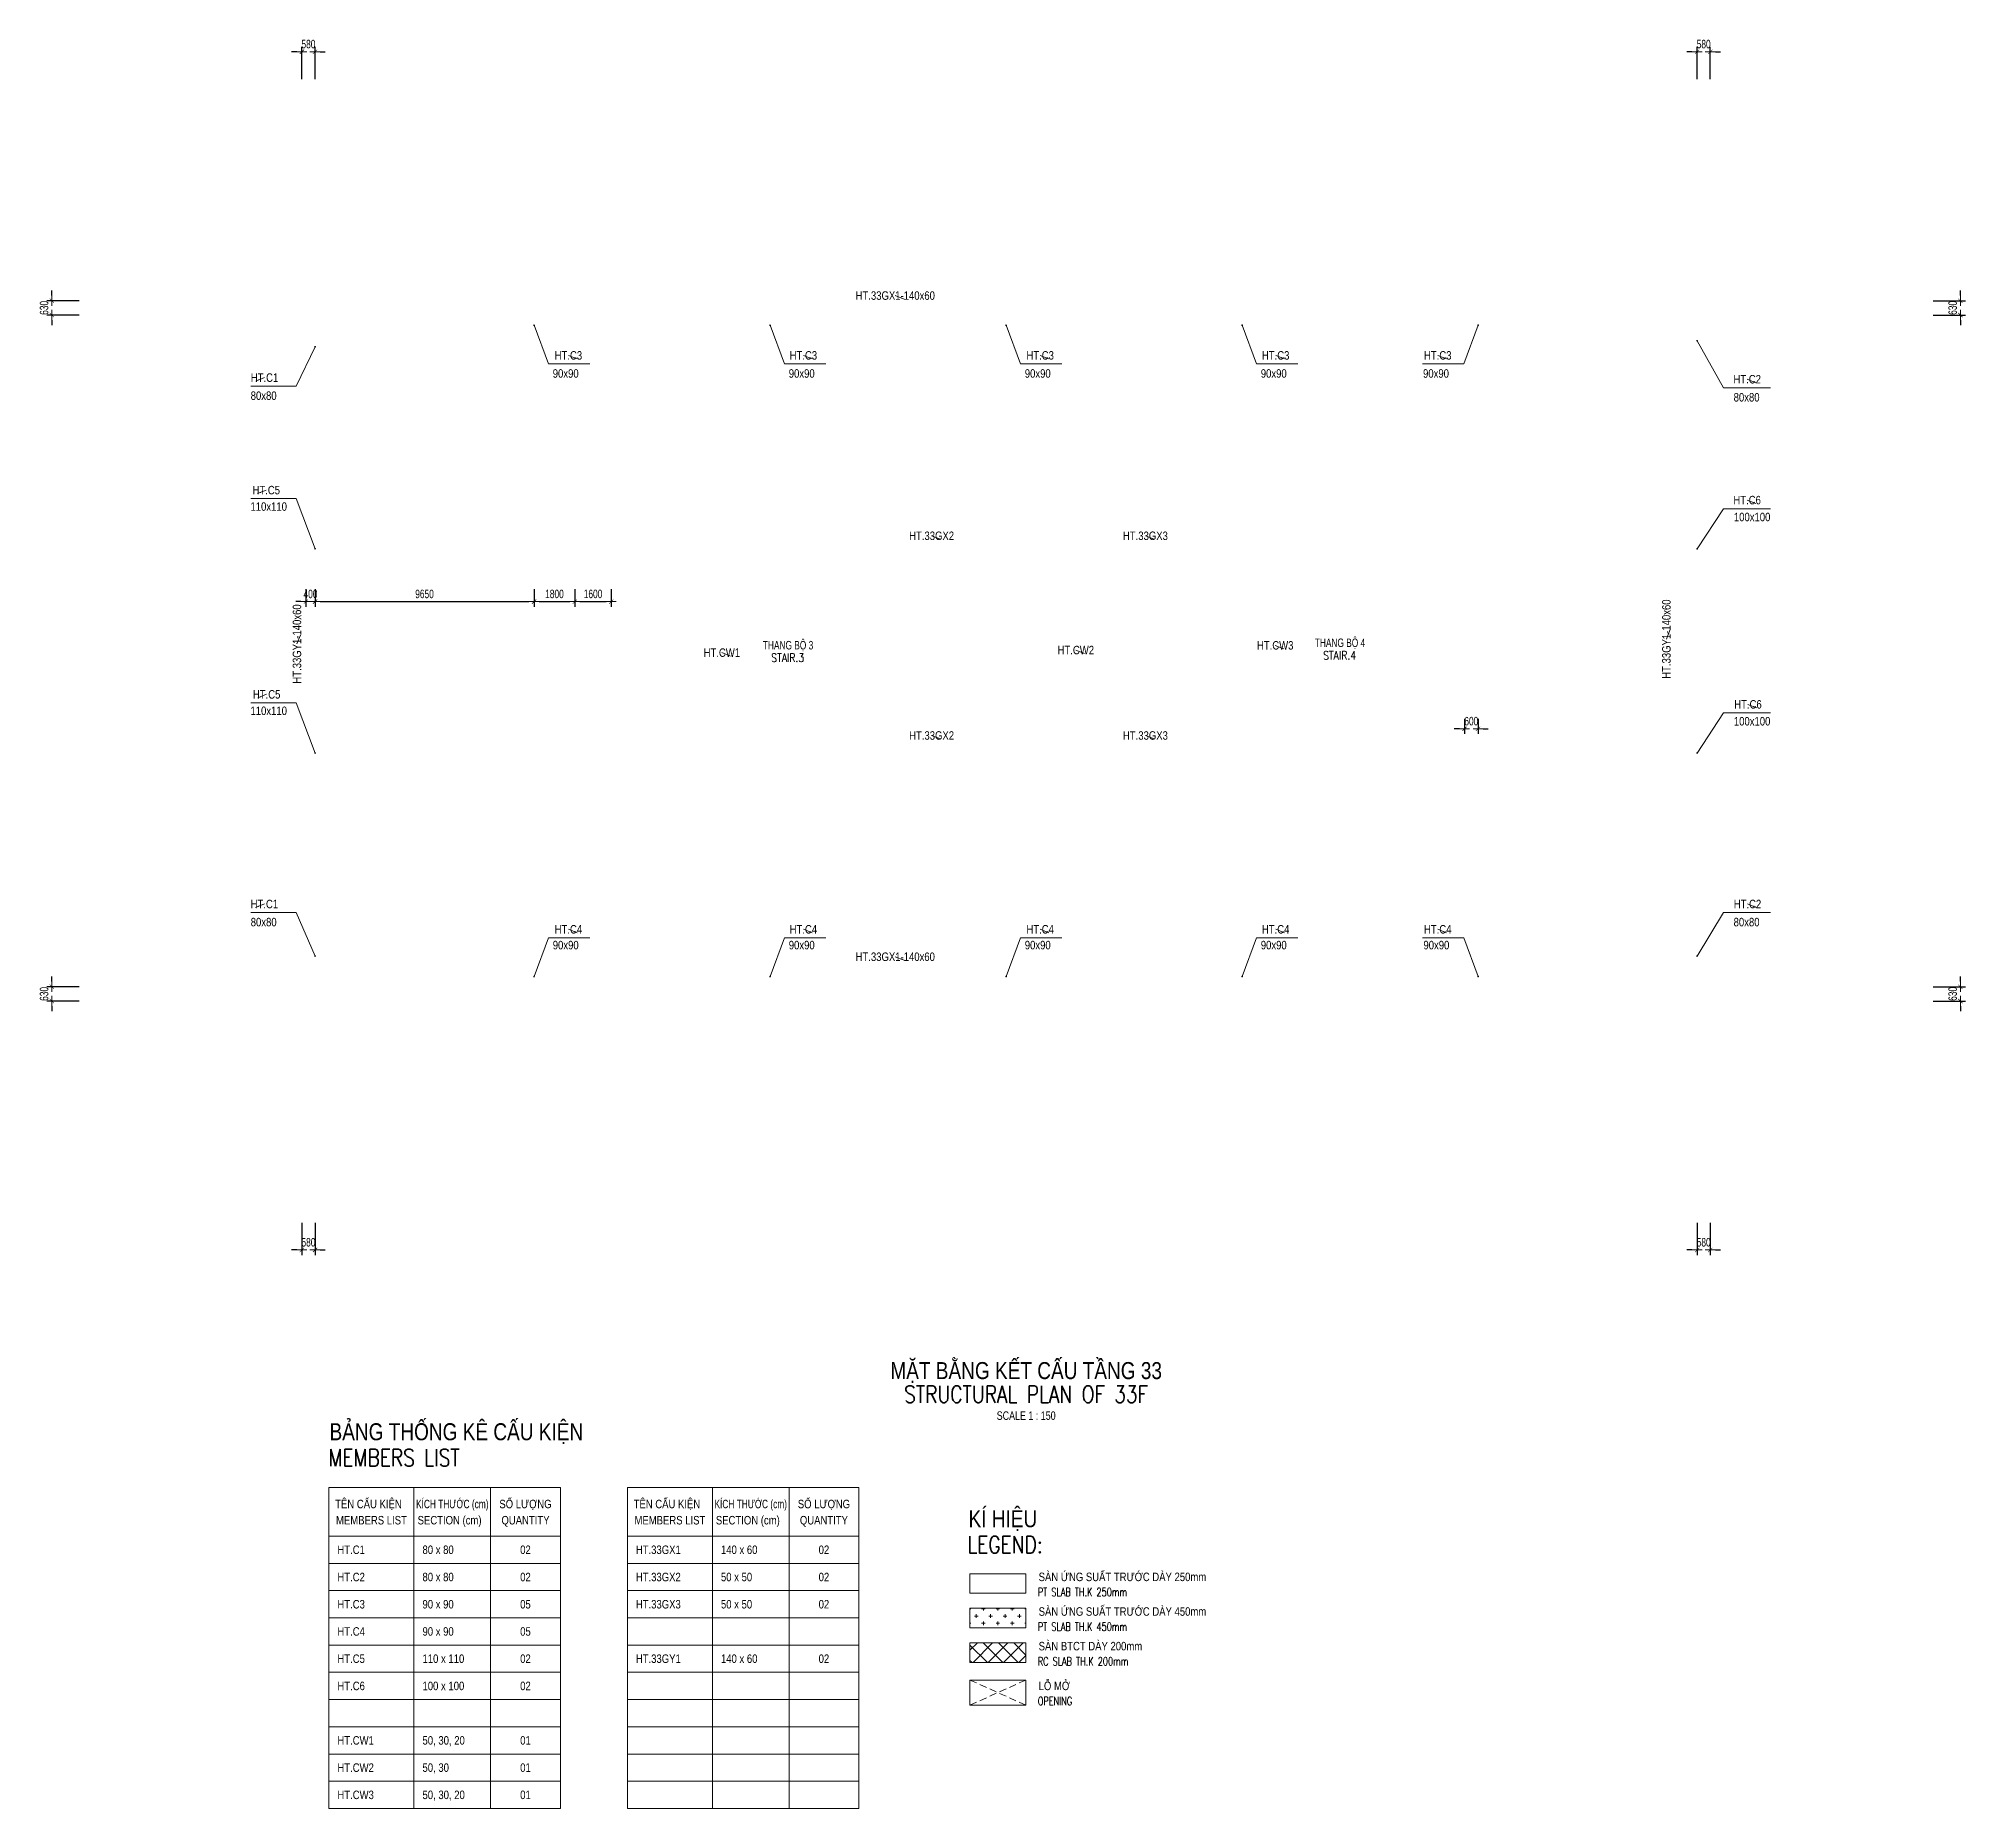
# Model space of a CAD drawing. Header units: millimetres. Extents: x 118516 to 203425, y -27310 to 50684.
import ezdxf
from ezdxf.enums import TextEntityAlignment as Align

# ---------------------------------------------------------------- set-up
doc = ezdxf.new("R2010")
doc.units = ezdxf.units.MM
doc.linetypes.add('DASHED2', pattern=[9.525, 6.35, -3.175])
doc.layers.get('Defpoints').update_dxf_attribs({"color": 151, "lineweight": 9})
for name, color, linetype, lineweight in [('$0$NDC_S_ANNO', 7, 'Continuous', 20), ('$0$NDC_S_DIM', 1, 'Continuous', 15), ('NDC_S_ANNO', 7, 'Continuous', 20), ('NDC_S_BEAM NAME', 7, 'Continuous', 9), ('NDC_S_COLUMN NAME', 7, 'Continuous', 9), ('NDC_S_DIM', 1, 'Continuous', 15), ('NDC_S_ENG TEXT', 2, 'Continuous', 20), ('NDC_S_ENG TITLE', 3, 'Continuous', 20), ('NDC_S_HATCH MATERIAL', 8, 'Continuous', 13), ('NDC_S_LEADER', 1, 'Continuous', 15), ('NDC_S_OPENING', 9, 'DASHED2', 13), ('NDC_S_SLAB', 2, 'Continuous', 20), ('NDC_S_TEXT SYMBOL', 7, 'Continuous', 20), ('NDC_S_VN TEXT', 7, 'Continuous', 20), ('NDC_S_VN TITLE', 6, 'Continuous', 35), ('NDC_Table', 3, 'Continuous', 20)]:
    doc.layers.add(name, color=color, linetype=linetype, lineweight=lineweight)
doc.styles.add('$0$ARIAL', font='arial.ttf', dxfattribs={"width": 0.8})
doc.styles.add('$0$NDC_DIM', font='', dxfattribs={"width": 0.75})
doc.styles.add('$0$NDC_EN TXT', font='romans.shx', dxfattribs={"width": 0.8})
doc.styles.add('NDC_ANNO', font='', dxfattribs={"width": 0.8})
doc.styles.add('NDC_BAR 2', font='romans.shx', dxfattribs={"width": 0.8})
doc.styles.add('NDC_DIM', font='', dxfattribs={"width": 0.75})
doc.styles.add('NDC_EN TXT', font='romans.shx', dxfattribs={"width": 0.8})
doc.styles.add('NDC_VIE TXT', font='arial.ttf', dxfattribs={"width": 0.8})
doc.styles.get('$0$NDC_DIM').set_extended_font_data('Dotum')
doc.styles.get('NDC_ANNO').set_extended_font_data('Dotum')
doc.styles.get('NDC_DIM').set_extended_font_data('Dotum')
doc.dimstyles.new('$0$NDC_dim_iso', dxfattribs={"dimtxt": 2.5, "dimasz": 1, "dimexe": 1.5, "dimexo": 2.5, "dimgap": 1, "dimtad": 1, "dimdec": 0, "dimzin": 0, "dimdsep": 46, "dimtxsty": '$0$NDC_DIM', "dimblk": '$0$DIMMARK', "dimcen": 0.09, "dimdle": 1.2, "dimclrd": 1, "dimclre": 1, "dimclrt": 3, "dimadec": 0, "dimazin": 0, "dimtfac": 1, "dimtdec": 0, "dimtix": 1, "dimtofl": 0, "dimtmove": 0, "dimatfit": 3, "dimfxl": 8, "dimfxlon": 1, "dimtolj": 1, "dimtzin": 0, "dimarcsym": 0})
doc.dimstyles.new('NDC_dim_150', dxfattribs={"dimscale": 150, "dimtxt": 2.5, "dimasz": 1.5, "dimexe": 1.5, "dimexo": 2.5, "dimgap": 1, "dimtad": 1, "dimdec": 0, "dimzin": 0, "dimdsep": 46, "dimtxsty": 'NDC_DIM', "dimblk": 'DIMMARK', "dimcen": 0.09, "dimdle": 1.2, "dimclrd": 1, "dimclre": 1, "dimclrt": 3, "dimadec": 0, "dimazin": 0, "dimtfac": 1, "dimtdec": 0, "dimtix": 1, "dimtofl": 0, "dimtmove": 0, "dimatfit": 3, "dimfxl": 8, "dimfxlon": 1, "dimtolj": 1, "dimtzin": 0, "dimarcsym": 0})
doc.dimstyles.new('NDC_dim_200', dxfattribs={"dimscale": 200, "dimtxt": 2.5, "dimasz": 1.5, "dimexe": 1.5, "dimexo": 2.5, "dimgap": 1, "dimtad": 1, "dimdec": 0, "dimzin": 0, "dimdsep": 46, "dimtxsty": 'NDC_DIM', "dimblk": 'DIMMARK', "dimcen": 0.09, "dimdle": 1.2, "dimclrd": 1, "dimclre": 1, "dimclrt": 3, "dimadec": 0, "dimazin": 0, "dimtfac": 1, "dimtdec": 0, "dimtix": 1, "dimtofl": 0, "dimtmove": 0, "dimatfit": 3, "dimfxl": 6, "dimfxlon": 1, "dimtolj": 1, "dimtzin": 0, "dimarcsym": 0})

# ---------------------------------------------------------------- blocks, each defined once
blk = doc.blocks.new('Drawing name_symbol')
at = {"layer": 'NDC_S_ENG TITLE', "style": 'NDC_EN TXT', "width": 0.8}
blk.add_attdef('SECTDET1', text='', height=5, dxfattribs=at).set_placement((0, 1.01), align=Align.CENTER)
at = {"layer": 'NDC_S_TEXT SYMBOL', "lineweight": 25, "style": 'NDC_ANNO', "width": 0.8}
blk.add_attdef('SSCALE', text='', height=2.5, dxfattribs=at).set_placement((0, -4), align=Align.CENTER)
at = {"layer": 'NDC_S_VN TITLE', "style": 'NDC_VIE TXT', "width": 0.8}
blk.add_attdef('SECTDET2', text='', height=5, dxfattribs=at).set_placement((0, 7.97), align=Align.CENTER)
blk = doc.blocks.new('$0$DIMMARK')
at = {"layer": '$0$NDC_S_DIM', "color": 1}
blk.add_line((-1.5, 0), (1, 0), dxfattribs=at)
at = {"layer": '$0$NDC_S_DIM', "color": 2, "const_width": 0.1}
blk.add_lwpolyline([(-0.42, -0.42), (0.42, 0.42)], dxfattribs=at)
blk = doc.blocks.new('DIMMARK')
at = {"layer": 'NDC_S_DIM', "color": 1}
blk.add_line((-1.5, 0), (1, 0), dxfattribs=at)
at = {"layer": 'NDC_S_DIM', "color": 2, "const_width": 0.1}
blk.add_lwpolyline([(-0.42, -0.42), (0.42, 0.42)], dxfattribs=at)
blk = doc.blocks.new('*D20')
at = {"layer": 'Defpoints', "color": 0, "ltscale": 100, "transparency": 16777216}
for p in [(130300, 26791), (130700, 26791), (130700, 25871)]:
    blk.add_point(p, dxfattribs=at)
at = {"layer": 'NDC_S_DIM', "color": 1, "lineweight": -2, "ltscale": 100, "transparency": 16777216}
for p, q in [((130300, 26416), (130300, 25646)), ((130700, 26416), (130700, 25646)), ((130075, 25871), (129850, 25871)), ((130925, 25871), (131150, 25871))]:
    blk.add_line(p, q, dxfattribs=at)
at = {"layer": 'NDC_S_DIM', "color": 1, "lineweight": -2, "ltscale": 100, "transparency": 16777216, "xscale": 225, "yscale": 225, "zscale": 225}
blk.add_blockref('DIMMARK', (130300, 25871), dxfattribs=at)
at = {"layer": 'NDC_S_DIM', "color": 1, "lineweight": -2, "ltscale": 100, "transparency": 16777216, "xscale": 225, "yscale": 225, "zscale": 225, "rotation": 180}
blk.add_blockref('DIMMARK', (130700, 25871), dxfattribs=at)
at = {"layer": 'NDC_S_DIM', "color": 3, "ltscale": 100, "transparency": 16777216, "insert": (130500, 26208), "char_height": 375, "attachment_point": 5, "style": 'NDC_DIM'}
blk.add_mtext('\\A1;400', dxfattribs=at)
blk = doc.blocks.new('*D21')
at = {"layer": 'Defpoints', "color": 0, "ltscale": 100, "transparency": 16777216}
for p in [(130700, 26791), (140350, 26791), (140350, 25871)]:
    blk.add_point(p, dxfattribs=at)
at = {"layer": 'NDC_S_DIM', "color": 1, "lineweight": -2, "ltscale": 100, "transparency": 16777216}
for p, q in [((130700, 26416), (130700, 25646)), ((140350, 26416), (140350, 25646)), ((130925, 25871), (140125, 25871))]:
    blk.add_line(p, q, dxfattribs=at)
at = {"layer": 'NDC_S_DIM', "color": 1, "lineweight": -2, "ltscale": 100, "transparency": 16777216, "xscale": 225, "yscale": 225, "zscale": 225, "rotation": 180}
blk.add_blockref('DIMMARK', (130700, 25871), dxfattribs=at)
at = {"layer": 'NDC_S_DIM', "color": 1, "lineweight": -2, "ltscale": 100, "transparency": 16777216, "xscale": 225, "yscale": 225, "zscale": 225}
blk.add_blockref('DIMMARK', (140350, 25871), dxfattribs=at)
at = {"layer": 'NDC_S_DIM', "color": 3, "ltscale": 100, "transparency": 16777216, "insert": (135525, 26208), "char_height": 375, "attachment_point": 5, "style": 'NDC_DIM'}
blk.add_mtext('\\A1;9650', dxfattribs=at)
blk = doc.blocks.new('*D22')
at = {"layer": 'Defpoints', "color": 0, "ltscale": 100, "transparency": 16777216}
for p in [(140350, 26791), (142150, 26791), (142150, 25871)]:
    blk.add_point(p, dxfattribs=at)
at = {"layer": 'NDC_S_DIM', "color": 1, "lineweight": -2, "ltscale": 100, "transparency": 16777216}
for p, q in [((140350, 26416), (140350, 25646)), ((142150, 26416), (142150, 25646)), ((140575, 25871), (141925, 25871))]:
    blk.add_line(p, q, dxfattribs=at)
at = {"layer": 'NDC_S_DIM', "color": 1, "lineweight": -2, "ltscale": 100, "transparency": 16777216, "xscale": 225, "yscale": 225, "zscale": 225, "rotation": 180}
blk.add_blockref('DIMMARK', (140350, 25871), dxfattribs=at)
at = {"layer": 'NDC_S_DIM', "color": 1, "lineweight": -2, "ltscale": 100, "transparency": 16777216, "xscale": 225, "yscale": 225, "zscale": 225}
blk.add_blockref('DIMMARK', (142150, 25871), dxfattribs=at)
at = {"layer": 'NDC_S_DIM', "color": 3, "ltscale": 100, "transparency": 16777216, "insert": (141250, 26208), "char_height": 375, "attachment_point": 5, "style": 'NDC_DIM'}
blk.add_mtext('\\A1;1800', dxfattribs=at)
blk = doc.blocks.new('*D23')
at = {"layer": 'Defpoints', "color": 0, "ltscale": 100, "transparency": 16777216}
for p in [(142150, 26791), (143750, 26791), (143750, 25871)]:
    blk.add_point(p, dxfattribs=at)
at = {"layer": 'NDC_S_DIM', "color": 1, "lineweight": -2, "ltscale": 100, "transparency": 16777216}
for p, q in [((142150, 26416), (142150, 25646)), ((143750, 26416), (143750, 25646)), ((142375, 25871), (143525, 25871))]:
    blk.add_line(p, q, dxfattribs=at)
at = {"layer": 'NDC_S_DIM', "color": 1, "lineweight": -2, "ltscale": 100, "transparency": 16777216, "xscale": 225, "yscale": 225, "zscale": 225, "rotation": 180}
blk.add_blockref('DIMMARK', (142150, 25871), dxfattribs=at)
at = {"layer": 'NDC_S_DIM', "color": 1, "lineweight": -2, "ltscale": 100, "transparency": 16777216, "xscale": 225, "yscale": 225, "zscale": 225}
blk.add_blockref('DIMMARK', (143750, 25871), dxfattribs=at)
at = {"layer": 'NDC_S_DIM', "color": 3, "ltscale": 100, "transparency": 16777216, "insert": (142950, 26208), "char_height": 375, "attachment_point": 5, "style": 'NDC_DIM'}
blk.add_mtext('\\A1;1600', dxfattribs=at)
blk = doc.blocks.new('*D24')
at = {"layer": 'Defpoints', "color": 0, "ltscale": 100, "transparency": 16777216}
for p in [(181350, 21087), (181950, 21087), (181950, 20264)]:
    blk.add_point(p, dxfattribs=at)
at = {"layer": 'NDC_S_DIM', "color": 1, "lineweight": -2, "ltscale": 100, "transparency": 16777216}
for p, q in [((181350, 20712), (181350, 20039)), ((181950, 20712), (181950, 20039)), ((181125, 20264), (180900, 20264)), ((182175, 20264), (182400, 20264))]:
    blk.add_line(p, q, dxfattribs=at)
at = {"layer": 'NDC_S_DIM', "color": 1, "lineweight": -2, "ltscale": 100, "transparency": 16777216, "xscale": 225, "yscale": 225, "zscale": 225}
blk.add_blockref('DIMMARK', (181350, 20264), dxfattribs=at)
at = {"layer": 'NDC_S_DIM', "color": 1, "lineweight": -2, "ltscale": 100, "transparency": 16777216, "xscale": 225, "yscale": 225, "zscale": 225, "rotation": 180}
blk.add_blockref('DIMMARK', (181950, 20264), dxfattribs=at)
at = {"layer": 'NDC_S_DIM', "color": 3, "ltscale": 100, "transparency": 16777216, "insert": (181650, 20602), "char_height": 375, "attachment_point": 5, "style": 'NDC_DIM'}
blk.add_mtext('\\A1;600', dxfattribs=at)
blk = doc.blocks.new('*D12')
at = {"layer": 'Defpoints', "color": 0, "ltscale": 100, "transparency": 16777216}
for p in [(119100, 8900), (135324, 8900), (135324, 8270)]:
    blk.add_point(p, dxfattribs=at)
at = {"layer": 'NDC_S_DIM', "color": 1, "lineweight": -2, "ltscale": 100, "transparency": 16777216}
for p, q in [((119100, 9125), (119100, 9350)), ((120300, 8900), (118875, 8900)), ((120300, 8270), (118875, 8270)), ((119100, 8045), (119100, 7820))]:
    blk.add_line(p, q, dxfattribs=at)
at = {"layer": 'NDC_S_DIM', "color": 1, "lineweight": -2, "ltscale": 100, "transparency": 16777216, "xscale": 225, "yscale": 225, "zscale": 225}
for p, rotation in [((119100, 8900), 270), ((119100, 8270), 90)]:
    blk.add_blockref('DIMMARK', p, dxfattribs=dict(at, rotation=rotation))
at = {"layer": 'NDC_S_DIM', "color": 3, "ltscale": 100, "transparency": 16777216, "insert": (118762, 8585), "char_height": 375, "attachment_point": 5, "rotation": 90, "style": 'NDC_DIM'}
blk.add_mtext('\\A1;630', dxfattribs=at)
blk = doc.blocks.new('*D13')
at = {"layer": 'Defpoints', "color": 0, "ltscale": 100, "transparency": 16777216}
for p in [(135402, 39130), (119100, 38500), (135402, 38500)]:
    blk.add_point(p, dxfattribs=at)
at = {"layer": 'NDC_S_DIM', "color": 1, "lineweight": -2, "ltscale": 100, "transparency": 16777216}
for p, q in [((120300, 39130), (118875, 39130)), ((119100, 39355), (119100, 39580)), ((120300, 38500), (118875, 38500)), ((119100, 38275), (119100, 38050))]:
    blk.add_line(p, q, dxfattribs=at)
at = {"layer": 'NDC_S_DIM', "color": 1, "lineweight": -2, "ltscale": 100, "transparency": 16777216, "xscale": 225, "yscale": 225, "zscale": 225}
for p, rotation in [((119100, 39130), 270), ((119100, 38500), 90)]:
    blk.add_blockref('DIMMARK', p, dxfattribs=dict(at, rotation=rotation))
at = {"layer": 'NDC_S_DIM', "color": 3, "ltscale": 100, "transparency": 16777216, "insert": (118762, 38815), "char_height": 375, "attachment_point": 5, "rotation": 90, "style": 'NDC_DIM'}
blk.add_mtext('\\A1;630', dxfattribs=at)
blk = doc.blocks.new('*D14')
at = {"layer": 'Defpoints', "color": 0, "ltscale": 100, "transparency": 16777216}
for p in [(188189, 8900), (203200, 8900), (188189, 8270)]:
    blk.add_point(p, dxfattribs=at)
at = {"layer": 'NDC_S_DIM', "color": 1, "lineweight": -2, "ltscale": 100, "transparency": 16777216}
for p, q in [((203200, 9125), (203200, 9350)), ((202000, 8900), (203425, 8900)), ((202000, 8270), (203425, 8270)), ((203200, 8045), (203200, 7820))]:
    blk.add_line(p, q, dxfattribs=at)
at = {"layer": 'NDC_S_DIM', "color": 1, "lineweight": -2, "ltscale": 100, "transparency": 16777216, "xscale": 225, "yscale": 225, "zscale": 225}
for p, rotation in [((203200, 8900), 270), ((203200, 8270), 90)]:
    blk.add_blockref('DIMMARK', p, dxfattribs=dict(at, rotation=rotation))
at = {"layer": 'NDC_S_DIM', "color": 3, "ltscale": 100, "transparency": 16777216, "insert": (202862, 8585), "char_height": 375, "attachment_point": 5, "rotation": 90, "style": 'NDC_DIM'}
blk.add_mtext('\\A1;630', dxfattribs=at)
blk = doc.blocks.new('*D15')
at = {"layer": 'Defpoints', "color": 0, "ltscale": 100, "transparency": 16777216}
for p in [(188315, 39130), (203200, 39130), (188315, 38500)]:
    blk.add_point(p, dxfattribs=at)
at = {"layer": 'NDC_S_DIM', "color": 1, "lineweight": -2, "ltscale": 100, "transparency": 16777216}
for p, q in [((202000, 39130), (203425, 39130)), ((203200, 39355), (203200, 39580)), ((202000, 38500), (203425, 38500)), ((203200, 38275), (203200, 38050))]:
    blk.add_line(p, q, dxfattribs=at)
at = {"layer": 'NDC_S_DIM', "color": 1, "lineweight": -2, "ltscale": 100, "transparency": 16777216, "xscale": 225, "yscale": 225, "zscale": 225}
for p, rotation in [((203200, 39130), 270), ((203200, 38500), 90)]:
    blk.add_blockref('DIMMARK', p, dxfattribs=dict(at, rotation=rotation))
at = {"layer": 'NDC_S_DIM', "color": 3, "ltscale": 100, "transparency": 16777216, "insert": (202862, 38815), "char_height": 375, "attachment_point": 5, "rotation": 90, "style": 'NDC_DIM'}
blk.add_mtext('\\A1;630', dxfattribs=at)
blk = doc.blocks.new('*D16')
at = {"layer": 'Defpoints', "color": 0, "ltscale": 100, "transparency": 16777216}
for p in [(130700, 50100), (130120, 33576), (130700, 33473)]:
    blk.add_point(p, dxfattribs=at)
at = {"layer": 'NDC_S_DIM', "color": 1, "lineweight": -2, "ltscale": 100, "transparency": 16777216}
for p, q in [((129895, 50100), (129670, 50100)), ((130120, 48900), (130120, 50325)), ((130700, 48900), (130700, 50325)), ((130925, 50100), (131150, 50100))]:
    blk.add_line(p, q, dxfattribs=at)
at = {"layer": 'NDC_S_DIM', "color": 1, "lineweight": -2, "ltscale": 100, "transparency": 16777216, "xscale": 225, "yscale": 225, "zscale": 225}
blk.add_blockref('DIMMARK', (130120, 50100), dxfattribs=at)
at = {"layer": 'NDC_S_DIM', "color": 1, "lineweight": -2, "ltscale": 100, "transparency": 16777216, "xscale": 225, "yscale": 225, "zscale": 225, "rotation": 180}
blk.add_blockref('DIMMARK', (130700, 50100), dxfattribs=at)
at = {"layer": 'NDC_S_DIM', "color": 3, "ltscale": 100, "transparency": 16777216, "insert": (130410, 50438), "char_height": 375, "attachment_point": 5, "style": 'NDC_DIM'}
blk.add_mtext('\\A1;580', dxfattribs=at)
blk = doc.blocks.new('*D17')
at = {"layer": 'Defpoints', "color": 0, "ltscale": 100, "transparency": 16777216}
for p in [(192180, 50100), (191600, 34011), (192180, 34011)]:
    blk.add_point(p, dxfattribs=at)
at = {"layer": 'NDC_S_DIM', "color": 1, "lineweight": -2, "ltscale": 100, "transparency": 16777216}
for p, q in [((191375, 50100), (191150, 50100)), ((191600, 48900), (191600, 50325)), ((192180, 48900), (192180, 50325)), ((192405, 50100), (192630, 50100))]:
    blk.add_line(p, q, dxfattribs=at)
at = {"layer": 'NDC_S_DIM', "color": 1, "lineweight": -2, "ltscale": 100, "transparency": 16777216, "xscale": 225, "yscale": 225, "zscale": 225}
blk.add_blockref('DIMMARK', (191600, 50100), dxfattribs=at)
at = {"layer": 'NDC_S_DIM', "color": 1, "lineweight": -2, "ltscale": 100, "transparency": 16777216, "xscale": 225, "yscale": 225, "zscale": 225, "rotation": 180}
blk.add_blockref('DIMMARK', (192180, 50100), dxfattribs=at)
at = {"layer": 'NDC_S_DIM', "color": 3, "ltscale": 100, "transparency": 16777216, "insert": (191890, 50438), "char_height": 375, "attachment_point": 5, "style": 'NDC_DIM'}
blk.add_mtext('\\A1;580', dxfattribs=at)
blk = doc.blocks.new('*D18')
at = {"layer": 'Defpoints', "color": 0, "ltscale": 100, "transparency": 16777216}
for p in [(130120, 14051), (130700, 14051), (130700, -2700)]:
    blk.add_point(p, dxfattribs=at)
at = {"layer": 'NDC_S_DIM', "color": 1, "lineweight": -2, "ltscale": 100, "transparency": 16777216}
for p, q in [((130120, -1500), (130120, -2925)), ((130700, -1500), (130700, -2925)), ((129895, -2700), (129670, -2700)), ((130925, -2700), (131150, -2700))]:
    blk.add_line(p, q, dxfattribs=at)
at = {"layer": 'NDC_S_DIM', "color": 1, "lineweight": -2, "ltscale": 100, "transparency": 16777216, "xscale": 225, "yscale": 225, "zscale": 225}
blk.add_blockref('DIMMARK', (130120, -2700), dxfattribs=at)
at = {"layer": 'NDC_S_DIM', "color": 1, "lineweight": -2, "ltscale": 100, "transparency": 16777216, "xscale": 225, "yscale": 225, "zscale": 225, "rotation": 180}
blk.add_blockref('DIMMARK', (130700, -2700), dxfattribs=at)
at = {"layer": 'NDC_S_DIM', "color": 3, "ltscale": 100, "transparency": 16777216, "insert": (130410, -2362), "char_height": 375, "attachment_point": 5, "style": 'NDC_DIM'}
blk.add_mtext('\\A1;580', dxfattribs=at)
blk = doc.blocks.new('*D19')
at = {"layer": 'Defpoints', "color": 0, "ltscale": 100, "transparency": 16777216}
for p in [(191600, 12767), (192180, 12767), (192180, -2700)]:
    blk.add_point(p, dxfattribs=at)
at = {"layer": 'NDC_S_DIM', "color": 1, "lineweight": -2, "ltscale": 100, "transparency": 16777216}
for p, q in [((191600, -1500), (191600, -2925)), ((192180, -1500), (192180, -2925)), ((191375, -2700), (191150, -2700)), ((192405, -2700), (192630, -2700))]:
    blk.add_line(p, q, dxfattribs=at)
at = {"layer": 'NDC_S_DIM', "color": 1, "lineweight": -2, "ltscale": 100, "transparency": 16777216, "xscale": 225, "yscale": 225, "zscale": 225}
blk.add_blockref('DIMMARK', (191600, -2700), dxfattribs=at)
at = {"layer": 'NDC_S_DIM', "color": 1, "lineweight": -2, "ltscale": 100, "transparency": 16777216, "xscale": 225, "yscale": 225, "zscale": 225, "rotation": 180}
blk.add_blockref('DIMMARK', (192180, -2700), dxfattribs=at)
at = {"layer": 'NDC_S_DIM', "color": 3, "ltscale": 100, "transparency": 16777216, "insert": (191890, -2362), "char_height": 375, "attachment_point": 5, "style": 'NDC_DIM'}
blk.add_mtext('\\A1;580', dxfattribs=at)
blk = doc.blocks.new('*U11')
at = {"layer": '$0$NDC_S_ANNO', "ltscale": 0.8, "style": '$0$ARIAL', "width": 0.8, "flags": 1}
blk.add_attdef('CHU_THICH', text='', height=2.5, dxfattribs=at).set_placement((0, 0), align=Align.MIDDLE_CENTER)
at = {"layer": '$0$NDC_S_ANNO', "ltscale": 0.8, "style": '$0$ARIAL', "width": 0.8}
blk.add_attdef('TEN', text='', height=2.5, dxfattribs=at).set_placement((-2.58, 1.03), align=Align.MIDDLE_CENTER)
at = {"layer": 'Defpoints'}
blk.add_leader([(0, 0), (-2.58, 1.03)], dimstyle='$0$NDC_dim_iso', override={"dimgap": 0.625, "dimtad": 0}, dxfattribs=at)
blk = doc.blocks.new('Name col F6-F8')
at = {"layer": 'NDC_S_COLUMN NAME', "xscale": 150, "yscale": 150, "zscale": 150}
for p, values in [((11702, 27667), {'TEN': 'HT.C3'}), ((22056, 27667), {'TEN': 'HT.C3'}), ((32489, 27667), {'TEN': 'HT.C3'}), ((42867, 27667), {'TEN': 'HT.C3'}), ((50009, 27667), {'TEN': 'HT.C3'}), ((63645, 26617), {'TEN': 'HT.C2'}), ((63642, 21290), {'TEN': 'HT.C6'}), ((63679, 12290), {'TEN': 'HT.C6'}), ((63658, 3492), {'TEN': 'HT.C2'}), ((11702, 2378), {'TEN': 'HT.C4'}), ((22056, 2378), {'TEN': 'HT.C4'}), ((32489, 2378), {'TEN': 'HT.C4'}), ((42867, 2378), {'TEN': 'HT.C4'}), ((50009, 2378), {'TEN': 'HT.C4'})]:
    blk.add_blockref('*U11', p, dxfattribs=at).add_auto_attribs(values)
at = {"layer": 'NDC_S_COLUMN NAME'}
ref = blk.add_blockref('*U11', (-2464, 26689), dxfattribs=dict(at, xscale=-150, yscale=150, zscale=150))
ref.add_attrib('TEN', 'HT.C1', dxfattribs={"layer": '$0$NDC_S_ANNO', "ltscale": 0.8, "height": 375, "style": '$0$ARIAL', "width": 0.8}).set_placement((-2077, 26843), align=Align.MIDDLE_CENTER)
ref = blk.add_blockref('*U11', (-2386, 21731), dxfattribs=dict(at, xscale=-150, yscale=150, zscale=150))
ref.add_attrib('TEN', 'HT.C5', dxfattribs={"layer": '$0$NDC_S_ANNO', "ltscale": 0.8, "height": 375, "style": '$0$ARIAL', "width": 0.8}).set_placement((-1999, 21885), align=Align.MIDDLE_CENTER)
ref = blk.add_blockref('*U11', (-2370, 12731), dxfattribs=dict(at, xscale=-150, yscale=150, zscale=150))
ref.add_attrib('TEN', 'HT.C5', dxfattribs={"layer": '$0$NDC_S_ANNO', "ltscale": 0.8, "height": 375, "style": '$0$ARIAL', "width": 0.8}).set_placement((-1983, 12885), align=Align.MIDDLE_CENTER)
ref = blk.add_blockref('*U11', (-2469, 3492), dxfattribs=dict(at, xscale=-150, yscale=150, zscale=150))
ref.add_attrib('TEN', 'HT.C1', dxfattribs={"layer": '$0$NDC_S_ANNO', "ltscale": 0.8, "height": 375, "style": '$0$ARIAL', "width": 0.8}).set_placement((-2082, 3646), align=Align.MIDDLE_CENTER)
at = {"layer": 'NDC_S_COLUMN NAME', "style": 'NDC_VIE TXT', "width": 0.8}
for s, p in [('90x90', (10625, 26837)), ('90x90', (21025, 26837)), ('90x90', (31425, 26837)), ('90x90', (41825, 26837)), ('90x90', (48974, 26837)), ('80x80', (-2685, 25859)), ('80x80', (62660, 25787)), ('110x110', (-2695, 20973)), ('100x100', (62671, 20512)), ('110x110', (-2695, 11973)), ('100x100', (62671, 11512)), ('80x80', (-2684, 2662)), ('80x80', (62659, 2662)), ('90x90', (10625, 1648)), ('90x90', (21025, 1648)), ('90x90', (31425, 1648)), ('90x90', (41825, 1648)), ('90x90', (48991, 1648))]:
    blk.add_text(s, height=375, dxfattribs=at).set_placement(p)
at = {"layer": 'NDC_S_LEADER', "ltscale": 100}
for points in [[(9800, 29150), (10431, 27444), (12254, 27444)], [(20200, 29150), (20831, 27444), (22654, 27444)], [(30600, 29150), (31231, 27444), (33054, 27444)], [(41000, 29150), (41631, 27444), (43454, 27444)], [(51400, 29150), (50769, 27444), (48946, 27444)], [(150, 28200), (-681, 26466), (-2679, 26466)], [(61050, 28469), (62215, 26394), (64288, 26394)], [(150, 19300), (-681, 21508), (-2679, 21508)], [(61050, 19300), (62215, 21067), (64288, 21067)], [(150, 10300), (-681, 12508), (-2679, 12508)], [(61050, 10300), (62215, 12067), (64288, 12067)], [(150, 1353), (-681, 3269), (-2679, 3269)], [(61050, 1353), (62215, 3269), (64288, 3269)], [(9800, 450), (10431, 2156), (12254, 2156)], [(20200, 450), (20831, 2156), (22654, 2156)], [(30600, 450), (31231, 2156), (33054, 2156)], [(41000, 450), (41631, 2156), (43454, 2156)], [(51400, 450), (50769, 2156), (48946, 2156)]]:
    blk.add_leader(points, dimstyle='NDC_dim_200', override={"dimgap": 1, "dimtad": 0, "dimldrblk": 'DotSmall'}, dxfattribs=at)

msp = doc.modelspace()

# ---------------------------------------------------------------- hatches: boundary and pattern name
at = {"layer": 'NDC_S_HATCH MATERIAL', "ltscale": 100}
h = msp.add_hatch(dxfattribs=at)
h.set_pattern_fill('CROSS', color=256, scale=50)
h.set_pattern_definition([(0, (-44397.88, -10259.27), (317.5, 317.5), [158.75, -476.25]), (90, (-44318.5, -10338.65), (-317.5, 317.5), [158.75, -476.25])])
h.paths.add_polyline_path([(159560, -18490.2), (159560, -19354.3), (162018.3, -19354.3), (162018.3, -18490.2)])
h = msp.add_hatch(dxfattribs=at)
h.set_pattern_fill('ANSI37', color=256, scale=150)
h.set_pattern_definition([(45, (-36320.05, -16184.8), (-336.7596, 336.7596), []), (135, (-36320.05, -16184.8), (-336.7596, -336.7596), [])])
h.paths.add_polyline_path([(159560, -20016.2), (159560, -20880.3), (162018.3, -20880.3), (162018.3, -20016.2)])

# ---------------------------------------------------------------- linework, layer by layer
at = {"layer": 'NDC_S_OPENING', "ltscale": 50}
for p, q in [((159560, -21649.7), (162018.3, -22757.9)), ((159560, -22757.9), (162018.3, -21649.7))]:
    msp.add_line(p, q, dxfattribs=at)
at = {"layer": 'NDC_S_SLAB'}
for points in [[(159560, -16964.2), (162018.3, -16964.2), (162018.3, -17828.3), (159560, -17828.3)], [(159560, -18490.2), (162018.3, -18490.2), (162018.3, -19354.3), (159560, -19354.3)], [(159560, -20016.2), (162018.3, -20016.2), (162018.3, -20880.3), (159560, -20880.3)], [(159560, -21649.7), (162018.3, -21649.7), (162018.3, -22757.9), (159560, -22757.9)]]:
    msp.add_lwpolyline(points, close=True, dxfattribs=at)
at = {"layer": 'NDC_Table'}
for p, q in [((131310.6, -13165.8), (131310.6, -27310)), ((131310.6, -13165.8), (141510.6, -13165.8)), ((135060.6, -13165.8), (135060.6, -27310)), ((138435.6, -13165.8), (138435.6, -27310)), ((141510.6, -13165.8), (141510.6, -27310)), ((144461.6, -13165.8), (144461.6, -27310)), ((144461.6, -13165.8), (154661.6, -13165.8)), ((148211.6, -13165.8), (148211.6, -27310)), ((151586.6, -13165.8), (151586.6, -27310)), ((154661.6, -13165.8), (154661.6, -27310)), ((131310.6, -15310), (141510.6, -15310)), ((144461.6, -15310), (154661.6, -15310)), ((131310.6, -16510), (141510.6, -16510)), ((144461.6, -16510), (154661.6, -16510)), ((131310.6, -17710), (141510.6, -17710)), ((144461.6, -17710), (154661.6, -17710)), ((131310.6, -18910), (141510.6, -18910)), ((144461.6, -18910), (154661.6, -18910)), ((131310.6, -20110), (141510.6, -20110)), ((144461.6, -20110), (154661.6, -20110)), ((131310.6, -21310), (141510.6, -21310)), ((144461.6, -21310), (154661.6, -21310)), ((131310.6, -22510), (141510.6, -22510)), ((144461.6, -22510), (154661.6, -22510)), ((131310.6, -23710), (141510.6, -23710)), ((144461.6, -23710), (154661.6, -23710)), ((131310.6, -24910), (141510.6, -24910)), ((144461.6, -24910), (154661.6, -24910)), ((131310.6, -26110), (141510.6, -26110)), ((144461.6, -26110), (154661.6, -26110)), ((131310.6, -27310), (141510.6, -27310)), ((144461.6, -27310), (154661.6, -27310))]:
    msp.add_line(p, q, dxfattribs=at)

# ---------------------------------------------------------------- block references
at = {"layer": 'NDC_S_ANNO', "xscale": 150, "yscale": 150, "zscale": 150}
msp.add_blockref('Drawing name_symbol', (162036.3, -9585.1), dxfattribs=at).add_auto_attribs({'SECTDET1': 'STRUCTURAL PLAN OF 33F', 'SECTDET2': 'MẶT BẰNG KẾT CẤU TẦNG 33', 'SSCALE': 'SCALE 1 : 150'})
at = {"layer": 'NDC_S_BEAM NAME', "xscale": 150, "yscale": 150, "zscale": 150}
for p, values in [((156653.8, 39203.3), {'TEN': 'HT.33GX1-140x60'}), ((158255.2, 28617.2), {'TEN': 'HT.33GX2'}), ((167677.2, 28617.2), {'TEN': 'HT.33GX3'}), ((149013.2, 23470.3), {'TEN': 'HT.CW1'}), ((164610.2, 23581.2), {'TEN': 'HT.CW2'}), ((173395.8, 23789.9), {'TEN': 'HT.CW3'}), ((158255.2, 19817.2), {'TEN': 'HT.33GX2'}), ((167677.2, 19817.2), {'TEN': 'HT.33GX3'}), ((156653.8, 10067.2), {'TEN': 'HT.33GX1-140x60'})]:
    msp.add_blockref('*U11', p, dxfattribs=at).add_auto_attribs(values)
at = {"layer": 'NDC_S_BEAM NAME', "xscale": 150, "yscale": 150, "zscale": 150, "rotation": 90}
for p in [(130056.8, 24391.7), (190400.4, 24606.3)]:
    msp.add_blockref('*U11', p, dxfattribs=at).add_auto_attribs({'TEN': 'HT.33GY1-140x60'})
at = {"layer": 'NDC_S_VN TEXT'}
msp.add_blockref('Name col F6-F8', (130550, 8900), dxfattribs=at)

# ---------------------------------------------------------------- texts
at = {"layer": 'NDC_S_ENG TEXT', "style": '$0$NDC_EN TXT'}
for s, height, width, p in [('LEGEND:', 750, 0.8, (159445.5, -16059.5)), ('PT SLAB TH.K 250mm', 375, 0.7, (162547.1, -17961)), ('PT SLAB TH.K 450mm', 375, 0.7, (162547.1, -19487)), ('RC SLAB TH.K 200mm', 375, 0.7, (162547.1, -21013)), ('OPENING', 375, 0.7, (162547.1, -22764.4))]:
    msp.add_text(s, height=height, dxfattribs=dict(at, width=width)).set_placement(p)
at = {"layer": 'NDC_S_ENG TITLE', "style": 'NDC_EN TXT', "width": 0.8}
msp.add_text('MEMBERS LIST', height=750, dxfattribs=at).set_placement((131288.7, -12225.5))
at = {"layer": 'NDC_S_VN TEXT'}
for s, style, width, p in [('THANG BỘ 3', 'NDC_VIE TXT', 0.7, (150433, 23763.7)), ('THANG BỘ 4', 'NDC_VIE TXT', 0.7, (174754.2, 23869.3)), ('STAIR.3', 'NDC_BAR 2', 0.8, (150800.8, 23210.7)), ('STAIR.4', 'NDC_BAR 2', 0.8, (175122, 23316.3)), ('SÀN ỨNG SUẤT TRƯỚC DÀY 250mm', 'NDC_VIE TXT', 0.8, (162585.4, -17292.2)), ('SÀN ỨNG SUẤT TRƯỚC DÀY 450mm', 'NDC_VIE TXT', 0.8, (162585.4, -18818.2)), ('SÀN BTCT DÀY 200mm', 'NDC_VIE TXT', 0.8, (162585.4, -20344.2)), ('LỖ MỞ', 'NDC_VIE TXT', 0.8, (162585.4, -22095.6))]:
    msp.add_text(s, height=375, dxfattribs=dict(at, style=style, width=width)).set_placement(p)
at = {"layer": 'NDC_S_VN TEXT', "style": 'NDC_VIE TXT', "width": 0.8}
for s, p in [('BẢNG THỐNG KÊ CẤU KIỆN', (131338.9, -10334.4)), ('KÍ HIỆU', (159495.8, -14168.4))]:
    msp.add_text(s, height=750, dxfattribs=at).set_placement(p, align=Align.TOP_LEFT)
at = {"layer": 'NDC_S_VN TEXT', "style": 'NDC_VIE TXT'}
for s, width, p in [('TÊN CẤU KIỆN', 0.8, (133054.3, -13893.7)), ('MEMBERS LIST', 0.8, (133185.6, -14607.1)), ('KÍCH THƯỚC (cm)', 0.7, (136748.1, -13893.7)), ('SECTION (cm)', 0.8, (136629.3, -14607.1)), ('SỐ LƯỢNG', 0.8, (139973.1, -13893.7)), ('QUANTITY', 0.8, (139973.1, -14607.1)), ('TÊN CẤU KIỆN', 0.8, (146205.3, -13893.7)), ('MEMBERS LIST', 0.8, (146336.6, -14607.1)), ('KÍCH THƯỚC (cm)', 0.7, (149899.1, -13893.7)), ('SECTION (cm)', 0.8, (149771, -14607.1)), ('SỐ LƯỢNG', 0.8, (153124.1, -13893.7)), ('QUANTITY', 0.8, (153124.1, -14607.1)), ('02', 0.8, (139973.1, -15910)), ('02', 0.8, (153124.1, -15910)), ('02', 0.8, (139973.1, -17110)), ('02', 0.8, (153124.1, -17110)), ('05', 0.8, (139973.1, -18310)), ('02', 0.8, (153124.1, -18310)), ('05', 0.8, (139973.1, -19510)), ('02', 0.8, (139973.1, -20710)), ('02', 0.8, (153124.1, -20710)), ('02', 0.8, (139973.1, -21910)), ('01', 0.8, (139973.1, -24310)), ('01', 0.8, (139973.1, -25510)), ('01', 0.8, (139973.1, -26710))]:
    msp.add_text(s, height=375, dxfattribs=dict(at, width=width)).set_placement(p, align=Align.MIDDLE_CENTER)
at = {"layer": 'NDC_S_VN TEXT', "style": 'NDC_VIE TXT', "width": 0.8}
for s, p in [('HT.C1', (131685.6, -15910)), ('80 x 80', (135435.6, -15910)), ('HT.33GX1', (144836.6, -15910)), ('140 x 60', (148586.6, -15910)), ('HT.C2', (131685.6, -17110)), ('80 x 80', (135435.6, -17110)), ('HT.33GX2', (144836.6, -17110)), ('50 x 50', (148586.6, -17110)), ('HT.C3', (131685.6, -18310)), ('90 x 90', (135435.6, -18310)), ('HT.33GX3', (144836.6, -18310)), ('50 x 50', (148586.6, -18310)), ('HT.C4', (131685.6, -19510)), ('90 x 90', (135435.6, -19510)), ('HT.C5', (131685.6, -20710)), ('110 x 110', (135435.6, -20710)), ('HT.33GY1', (144836.6, -20710)), ('140 x 60', (148586.6, -20710)), ('HT.C6', (131685.6, -21910)), ('100 x 100', (135435.6, -21910)), ('HT.CW1', (131685.6, -24310)), ('50, 30, 20', (135435.6, -24310)), ('HT.CW2', (131685.6, -25510)), ('50, 30', (135435.6, -25510)), ('HT.CW3', (131685.6, -26710)), ('50, 30, 20', (135435.6, -26710))]:
    msp.add_text(s, height=375, dxfattribs=at).set_placement(p, align=Align.MIDDLE_LEFT)

# ---------------------------------------------------------------- dimensions: what is measured, and where the dimension line sits
at = {"layer": 'NDC_S_DIM', "ltscale": 100}
for base, p1, p2, picture, middle in [((130700, 50100), (130120, 33576.1), (130700, 33472.8), '*D16', (130410, 50437.8)), ((192180, 50100), (191600, 34010.5), (192180, 34010.5), '*D17', (191890, 50437.8)), ((130700, 25870.6), (130300, 26791), (130700, 26791), '*D20', (130500, 26208.3)), ((140350, 25870.6), (130700, 26791), (140350, 26791), '*D21', (135525, 26208.3)), ((142150, 25870.6), (140350, 26791), (142150, 26791), '*D22', (141250, 26208.3)), ((143750, 25870.6), (142150, 26791), (143750, 26791), '*D23', (142950, 26208.3)), ((181950, 20264.2), (181350, 21086.5), (181950, 21086.5), '*D24', (181650, 20602)), ((130700, -2700), (130120, 14051.1), (130700, 14051.1), '*D18', (130410, -2362.2)), ((192180, -2700), (191600, 12767.1), (192180, 12767.1), '*D19', (191890, -2362.2))]:
    dim = msp.add_linear_dim(base=base, p1=p1, p2=p2, dimstyle='NDC_dim_150', dxfattribs=at)
    dim.commit()
    dim.dimension.update_dxf_attribs({"geometry": picture, "text_midpoint": middle})
for base, p1, p2, picture, middle in [((119100, 38500), (135401.9, 39130), (135401.9, 38500), '*D13', (118762.2, 38815)), ((203200, 39130), (188315.4, 38500), (188315.4, 39130), '*D15', (202862.2, 38815)), ((119100, 8900), (135324, 8270), (135324, 8900), '*D12', (118762.2, 8585)), ((203200, 8900), (188188.6, 8270), (188188.6, 8900), '*D14', (202862.2, 8585))]:
    dim = msp.add_linear_dim(base=base, p1=p1, p2=p2, angle=90, dimstyle='NDC_dim_150', dxfattribs=at)
    dim.commit()
    dim.dimension.update_dxf_attribs({"geometry": picture, "text_midpoint": middle})

doc.saveas('drawing.dxf')
